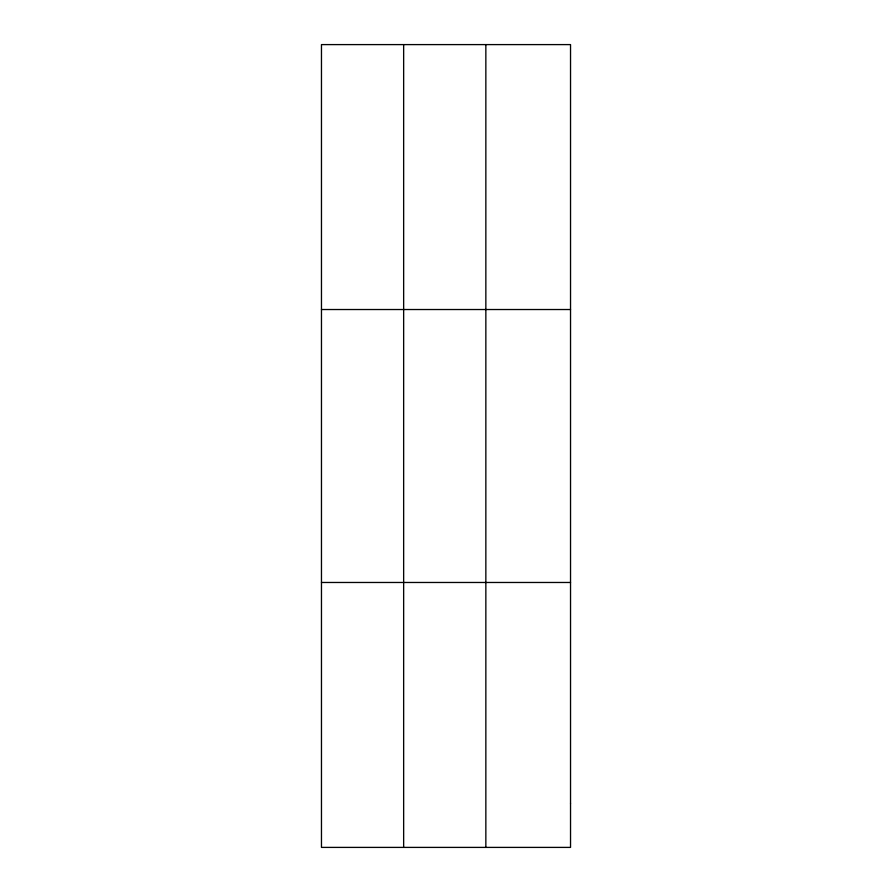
<?xml version="1.0" encoding="UTF-8"?>
<svg xmlns="http://www.w3.org/2000/svg" width="892" height="892" viewBox="0 0 892 892"><rect width="100%" height="100%" fill="white"/><g stroke="black" fill="none" stroke-linecap="round" stroke-linejoin="round"><path stroke-width="1.34" d="M403.652 847.4L403.652 44.6M485.85 847.4L485.85 44.6M321.466 309.524L570.534 309.524M321.466 582.476L570.534 582.476M570.534 803.246L570.534 847.4L321.466 847.4L321.466 44.6L570.534 44.6L570.534 803.246"/></g></svg>
